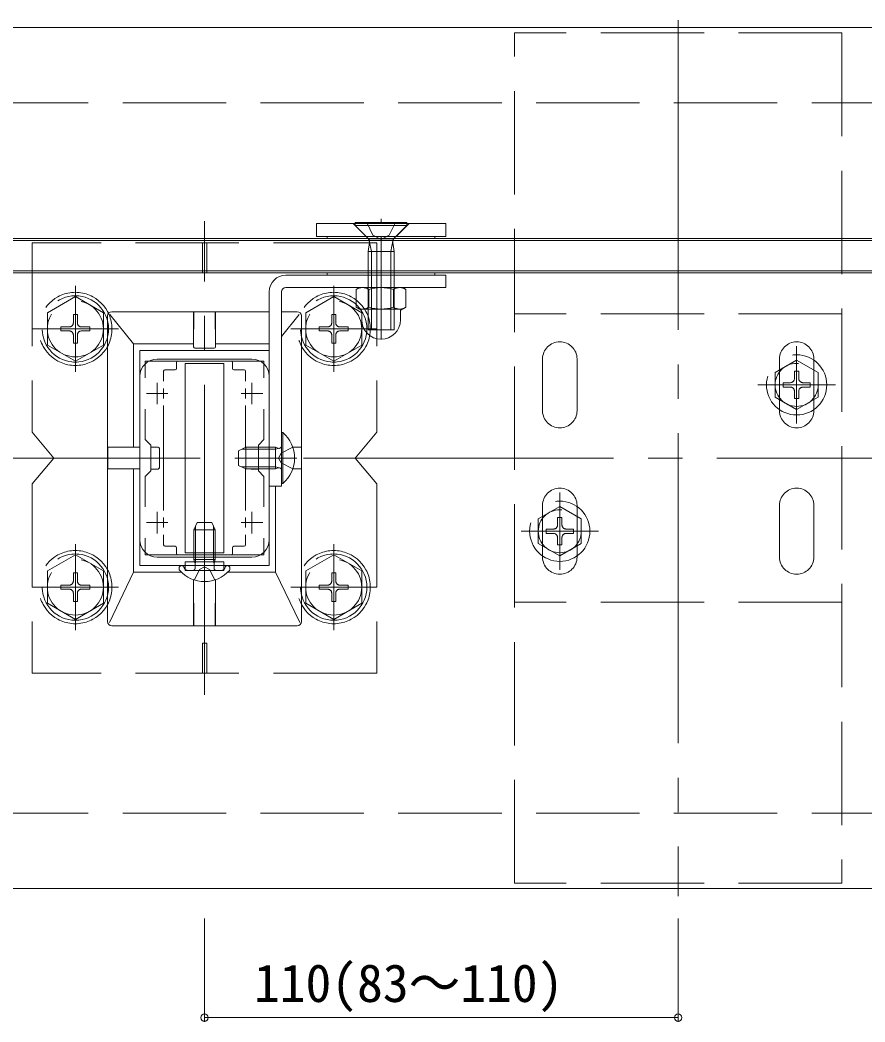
# Model space of a CAD drawing. Units: millimetres, scale not verified. Extents: x -990 to 990, y -820 to 2383.
# Drawn here: x -91.6 to 104.6, y 822.8 to 1055.6 of the extents above; entities that cross this region are included whole.
import ezdxf
from ezdxf.enums import TextEntityAlignment as Align

# ---------------------------------------------------------------- set-up
doc = ezdxf.new("R2010")
doc.units = ezdxf.units.MM
doc.header["$LTSCALE"] = 8
doc.linetypes.add('CHAIN2', pattern=[12, 9, -1, 1, -1])
doc.linetypes.add('DASHED3', pattern=[4, 3, -1])
for name, color, linetype, lineweight in [('0-3_YKK_11', 2, 'Continuous', 9), ('0-4_YKK_12', 4, 'DASHED3', 9), ('0-5_YKK_13', 3, 'Continuous', 9), ('0-7_YSS_K', 7, 'Continuous', 9), ('0-8_YKK_A1', 6, 'Continuous', 9)]:
    doc.layers.add(name, color=color, linetype=linetype, lineweight=lineweight)
doc.styles.add('ＭＳ ゴシック', font='')
doc.styles.get('ＭＳ ゴシック').set_extended_font_data('MS Gothic')

msp = doc.modelspace()

# ---------------------------------------------------------------- linework, layer by layer
at = {"layer": '0-3_YKK_11'}
for p, q in [((716.227, 1053.846), (-153.773, 1053.846)), ((-37.773, 976.846), (-59.773, 976.846)), ((-63.773, 972.846), (-63.773, 934.846)), ((-33.773, 972.846), (-33.773, 934.846)), ((-37.773, 930.846), (-59.773, 930.846)), ((716.227, 853.846), (-153.773, 853.846))]:
    msp.add_line(p, q, dxfattribs=at)
at = {"layer": '0-3_YKK_11', "linetype": 'CHAIN2'}
msp.add_line((-48.773, 898.846), (-48.773, 1008.846), dxfattribs=at)
at = {"layer": '0-3_YKK_11'}
for centre, start, end in [((-59.773, 972.846), 90, 180), ((-37.773, 972.846), 0, 90), ((-59.773, 934.846), 180, 270), ((-37.773, 934.846), 270, 0)]:
    msp.add_arc(centre, 4, start, end, dxfattribs=at)
at = {"layer": '0-4_YKK_12', "linetype": 'CHAIN2'}
for p, q in [((61.227, 1055.596), (61.227, 852.096)), ((-78.773, 973.846), (-78.773, 993.846)), ((-18.773, 973.846), (-18.773, 993.846)), ((-88.773, 983.846), (-68.773, 983.846)), ((-28.773, 983.846), (-8.773, 983.846)), ((88.727, 979.846), (88.727, 961.846)), ((97.727, 970.846), (79.727, 970.846)), ((-27.373, 953.846), (-41.373, 953.846)), ((33.727, 945.846), (33.727, 927.846)), ((-48.773, 924.342), (-48.773, 939.759)), ((42.727, 936.846), (24.727, 936.846)), ((-78.773, 913.858), (-78.773, 933.858)), ((-18.773, 913.858), (-18.773, 933.858)), ((-88.773, 923.858), (-68.773, 923.858)), ((-28.773, 923.858), (-8.773, 923.858))]:
    msp.add_line(p, q, dxfattribs=at)
at = {"layer": '0-4_YKK_12'}
for p, q in [((99.227, 1052.596), (23.227, 1052.596)), ((23.227, 855.096), (23.227, 1052.596)), ((99.227, 1052.596), (99.227, 855.096)), ((-14.273, 1008.346), (-11.273, 1005.346)), ((-13.773, 1008.346), (-13.773, 1007.846)), ((-13.773, 1007.846), (-1.773, 1007.846)), ((-13.773, 1007.846), (-10.841, 1004.913)), ((-11.123, 1008.596), (-9.678, 1005.633)), ((-4.423, 1008.596), (-5.868, 1005.633)), ((-1.773, 1007.846), (-4.706, 1004.913)), ((-1.273, 1008.346), (-4.273, 1005.346)), ((-1.773, 1008.346), (-1.773, 1007.846)), ((-7.773, 1004.62), (-9.678, 1005.633)), ((-7.773, 1004.62), (-5.868, 1005.633)), ((-88.773, 1003.846), (-88.773, 959.846)), ((-8.773, 1003.846), (-88.773, 1003.846)), ((-49.273, 1003.846), (-49.273, 996.846)), ((-48.273, 1003.846), (-48.273, 996.846)), ((-10.773, 1001.799), (-10.499, 1003.91)), ((-4.806, 1004.799), (-10.741, 1004.799)), ((-10.512, 1004.295), (-10.023, 1001.799)), ((-8.773, 1003.846), (-8.773, 959.846)), ((-5.035, 1004.295), (-5.523, 1001.799)), ((-4.773, 1001.799), (-5.047, 1003.91)), ((-10.023, 1001.799), (-10.023, 983.596)), ((-5.523, 1001.799), (-5.523, 983.596)), ((-4.773, 1001.799), (-4.773, 983.596)), ((-48.273, 996.846), (-49.273, 996.846)), ((-78.773, 991.346), (-85.273, 987.604)), ((-78.773, 991.346), (-72.273, 987.604)), ((-18.773, 991.346), (-25.273, 987.604)), ((-18.773, 991.346), (-12.273, 987.604)), ((-85.273, 987.604), (-85.273, 980.087)), ((-72.273, 980.098), (-72.273, 987.604)), ((-25.273, 987.604), (-25.273, 980.087)), ((-12.273, 980.098), (-12.273, 987.604)), ((99.227, 987.346), (23.227, 987.346)), ((-80.183, 984.316), (-82.123, 984.316)), ((-77.363, 983.376), (-75.423, 983.376)), ((-20.183, 984.316), (-22.123, 984.316)), ((-17.363, 983.376), (-15.423, 983.376)), ((-10.773, 983.596), (-4.773, 983.596)), ((-78.773, 976.346), (-85.273, 980.087)), ((-78.773, 976.346), (-72.273, 980.087)), ((-18.773, 976.346), (-25.273, 980.087)), ((-18.773, 976.346), (-12.273, 980.087)), ((29.727, 964.846), (29.727, 976.846)), ((37.727, 976.846), (37.727, 964.846)), ((88.727, 976.596), (83.727, 973.709)), ((84.727, 976.846), (84.727, 964.846)), ((88.727, 976.596), (93.727, 973.709)), ((92.727, 964.846), (92.727, 976.846)), ((83.727, 973.709), (83.727, 967.982)), ((89.227, 973.996), (88.227, 973.996)), ((88.227, 972.346), (88.227, 973.996)), ((89.227, 972.346), (89.227, 973.996)), ((93.727, 967.982), (93.727, 973.709)), ((85.577, 971.346), (85.577, 970.346)), ((87.227, 971.346), (85.577, 971.346)), ((91.877, 971.346), (90.227, 971.346)), ((91.877, 970.346), (91.877, 971.346)), ((87.227, 970.346), (85.577, 970.346)), ((88.227, 967.696), (88.227, 969.346)), ((89.227, 967.696), (89.227, 969.346)), ((91.877, 970.346), (90.227, 970.346)), ((88.727, 965.096), (83.727, 967.982)), ((88.227, 967.696), (89.227, 967.696)), ((88.727, 965.096), (93.727, 967.982)), ((-8.773, 959.846), (-13.773, 953.846)), ((-31.617, 953.846), (-31.008, 954.991)), ((-28.291, 956.346), (-31.008, 954.991)), ((-31.617, 953.846), (-31.008, 952.701)), ((-28.291, 951.346), (-31.008, 952.701)), ((-8.773, 947.846), (-13.773, 953.846)), ((-88.773, 947.846), (-88.773, 903.846)), ((-8.773, 947.846), (-8.773, 903.846)), ((29.727, 942.846), (29.727, 930.846)), ((37.727, 930.846), (37.727, 942.846)), ((84.727, 930.846), (84.727, 942.846)), ((92.727, 942.846), (92.727, 930.846)), ((33.727, 942.596), (28.727, 939.709)), ((33.727, 942.596), (38.727, 939.709)), ((28.727, 939.709), (28.727, 933.982)), ((34.227, 939.996), (33.227, 939.996)), ((33.227, 938.346), (33.227, 939.996)), ((34.227, 938.346), (34.227, 939.996)), ((38.727, 933.982), (38.727, 939.709)), ((30.577, 937.346), (30.577, 936.346)), ((32.227, 937.346), (30.577, 937.346)), ((32.227, 936.346), (30.577, 936.346)), ((36.877, 937.346), (35.227, 937.346)), ((36.877, 936.346), (35.227, 936.346)), ((36.877, 936.346), (36.877, 937.346)), ((33.727, 931.096), (28.727, 933.982)), ((33.227, 933.696), (33.227, 935.346)), ((33.227, 933.696), (34.227, 933.696)), ((33.727, 931.096), (38.727, 933.982)), ((34.227, 933.696), (34.227, 935.346)), ((-78.773, 931.358), (-85.273, 927.616)), ((-78.773, 931.358), (-72.273, 927.616)), ((-18.773, 931.358), (-25.273, 927.616)), ((-18.773, 931.358), (-12.273, 927.616)), ((-53.273, 929.746), (-53.273, 927.746)), ((-51.104, 929.746), (-50.973, 929.359)), ((-50.901, 929.746), (-50.973, 929.146)), ((-46.646, 929.746), (-46.573, 929.146)), ((-46.443, 929.746), (-46.573, 929.359)), ((-44.273, 929.746), (-44.273, 927.746)), ((-85.273, 927.616), (-85.273, 920.099)), ((-72.273, 920.11), (-72.273, 927.616)), ((-53.465, 928.272), (-53.554, 928.517)), ((-53.273, 927.746), (-44.273, 927.746)), ((-52.714, 927.746), (-51.473, 927.746)), ((-51.145, 925.52), (-49.918, 927.98)), ((-48.773, 928.589), (-49.918, 927.98)), ((-48.773, 928.589), (-47.628, 927.98)), ((-46.402, 925.52), (-47.628, 927.98)), ((-44.833, 927.746), (-46.073, 927.746)), ((-44.081, 928.272), (-43.992, 928.517)), ((-25.273, 927.616), (-25.273, 920.099)), ((-12.273, 920.11), (-12.273, 927.616)), ((-80.183, 924.328), (-82.123, 924.328)), ((-20.183, 924.328), (-22.123, 924.328)), ((-77.363, 923.388), (-75.423, 923.388)), ((-17.363, 923.388), (-15.423, 923.388)), ((-78.773, 916.358), (-85.273, 920.099)), ((-78.773, 916.358), (-72.273, 920.099)), ((-18.773, 916.358), (-25.273, 920.099)), ((-18.773, 916.358), (-12.273, 920.099)), ((99.227, 920.346), (23.227, 920.346)), ((-48.273, 910.846), (-49.273, 910.846)), ((-49.273, 903.846), (-49.273, 910.846)), ((-48.273, 903.846), (-48.273, 910.846)), ((-8.773, 903.846), (-88.773, 903.846)), ((99.227, 855.096), (23.227, 855.096))]:
    msp.add_line(p, q, dxfattribs=at)
at = {"layer": '0-4_YKK_12', "linetype": 'Continuous'}
for p, q in [((-13.773, 1008.596), (-1.773, 1008.596)), ((-13.773, 1008.596), (-13.773, 1008.346)), ((-1.773, 1008.596), (-1.773, 1008.346)), ((-103.773, 1004.346), (276.227, 1004.346)), ((-103.273, 1004.846), (275.727, 1004.846)), ((276.227, 997.346), (-103.773, 997.346)), ((275.727, 996.846), (-103.273, 996.846)), ((7.227, 996.346), (-29.873, 996.346)), ((7.227, 996.346), (7.227, 993.446)), ((-33.773, 992.446), (-33.773, 947.346)), ((7.227, 993.446), (-29.873, 993.446)), ((-13.547, 992.999), (-12.773, 993.446)), ((-12.773, 993.446), (-2.773, 993.446)), ((-10.66, 992.999), (-10.66, 988.892)), ((-4.887, 992.999), (-4.887, 988.892)), ((-2, 992.999), (-2.773, 993.446)), ((-65.273, 980.346), (-70.778, 987.227)), ((-33.773, 987.846), (-70.274, 987.846)), ((-51.317, 987.509), (-51.326, 980.346)), ((-51.274, 987.828), (-51.312, 987.789)), ((-51.307, 979.646), (-51.274, 987.828)), ((-51.274, 987.828), (-46.273, 987.828)), ((-46.229, 987.509), (-46.221, 980.346)), ((-27.273, 987.846), (-30.873, 987.846)), ((-30.873, 982.096), (-26.768, 987.227)), ((-12.273, 985.946), (-12.273, 987.946)), ((-3.273, 985.946), (-3.273, 987.946)), ((-71.273, 986.846), (-71.273, 915.845)), ((-26.273, 915.845), (-26.273, 986.846)), ((-65.273, 980.346), (-65.273, 956.398)), ((-51.326, 980.346), (-65.273, 980.346)), ((-51.326, 980.346), (-51.326, 979.637)), ((-46.221, 980.346), (-46.221, 979.637)), ((-33.773, 980.346), (-46.221, 980.346)), ((-51.026, 979.337), (-46.521, 979.337)), ((-51.008, 979.346), (-46.539, 979.346)), ((-55.273, 976.046), (-55.273, 974.646)), ((-42.273, 974.646), (-42.273, 976.046)), ((-58.273, 974.046), (-58.273, 971.672)), ((-55.573, 974.346), (-57.973, 974.346)), ((-39.573, 974.346), (-41.973, 974.346)), ((-39.273, 971.672), (-39.273, 974.046)), ((-58.273, 970), (-58.273, 967.691)), ((-39.273, 967.691), (-39.273, 970)), ((-58.273, 966.019), (-58.273, 941.672)), ((-39.273, 956.298), (-39.273, 966.019)), ((-30.873, 959.746), (-30.873, 947.946)), ((-30.626, 959.746), (-30.873, 959.746)), ((-30.626, 947.946), (-30.626, 959.746)), ((-71.217, 956.385), (-71.256, 956.346)), ((-71.256, 956.346), (-63.773, 956.367)), ((-71.256, 956.346), (-71.256, 951.346)), ((-65.273, 956.398), (-70.942, 956.39)), ((-59.565, 956.398), (-61.273, 956.398)), ((-59.273, 956.08), (-59.273, 951.611)), ((-59.265, 956.098), (-59.265, 951.593)), ((-40.873, 955.546), (-39.173, 956.346)), ((-40.873, 952.146), (-40.873, 955.546)), ((-32.273, 955.913), (-40.094, 955.913)), ((-32.273, 956.346), (-39.173, 956.346)), ((-39.173, 951.346), (-39.173, 956.346)), ((-37.982, 956.398), (-36.273, 956.398)), ((-36.273, 956.375), (-37.973, 956.38)), ((-32.273, 951.346), (-32.273, 956.346)), ((-32.273, 956.346), (-31.678, 956.129)), ((-32.273, 955.913), (-31.35, 956.106)), ((-28.307, 956.392), (-26.605, 956.39)), ((-26.291, 956.346), (-28.293, 956.351)), ((-26.33, 956.385), (-26.291, 956.346)), ((-26.291, 956.346), (-26.291, 951.346)), ((-39.173, 951.346), (-40.873, 952.146)), ((-71.256, 951.346), (-63.773, 951.324)), ((-71.217, 951.307), (-71.256, 951.346)), ((-65.273, 951.293), (-70.942, 951.301)), ((-65.273, 951.293), (-65.273, 927.346)), ((-59.565, 951.293), (-61.273, 951.293)), ((-32.273, 951.779), (-40.094, 951.779)), ((-39.273, 941.672), (-39.273, 951.393)), ((-32.273, 951.346), (-39.173, 951.346)), ((-37.982, 951.293), (-36.273, 951.293)), ((-36.273, 951.316), (-37.973, 951.312)), ((-32.273, 951.779), (-31.35, 951.585)), ((-32.273, 951.346), (-31.678, 951.562)), ((-28.307, 951.299), (-26.605, 951.301)), ((-26.291, 951.346), (-28.293, 951.34)), ((-26.33, 951.307), (-26.291, 951.346)), ((-30.626, 947.946), (-30.873, 947.946)), ((-58.273, 940), (-58.273, 937.691)), ((-50.84, 930.246), (-50.84, 938.066)), ((-47.073, 938.846), (-46.273, 937.146)), ((-46.706, 930.246), (-46.706, 938.066)), ((-39.273, 937.691), (-39.273, 940)), ((-58.273, 936.019), (-58.273, 933.646)), ((-51.273, 937.146), (-46.273, 937.146)), ((-51.273, 930.246), (-51.273, 937.146)), ((-46.273, 930.246), (-46.273, 937.146)), ((-39.273, 933.646), (-39.273, 936.019)), ((-57.973, 933.346), (-55.573, 933.346)), ((-41.973, 933.346), (-39.573, 933.346)), ((-55.273, 933.046), (-55.273, 931.646)), ((-42.273, 931.646), (-42.273, 933.046)), ((-54.024, 928.846), (-54.128, 928.846)), ((-43.523, 928.846), (-54.024, 928.846)), ((-44.273, 929.746), (-53.273, 929.746)), ((-51.273, 930.246), (-46.273, 930.246)), ((-51.273, 930.246), (-51.104, 929.746)), ((-50.84, 930.246), (-50.901, 929.746)), ((-46.706, 930.246), (-46.646, 929.746)), ((-46.273, 930.246), (-46.443, 929.746)), ((-70.88, 915.665), (-65.273, 927.346)), ((-54.162, 927.346), (-65.273, 927.346)), ((-54.673, 928.3), (-54.673, 928.102)), ((-42.873, 928.3), (-42.873, 928.102)), ((-26.667, 915.665), (-32.273, 927.346)), ((-51.317, 915.19), (-51.325, 925.58)), ((-51.274, 914.863), (-51.301, 925.572)), ((-46.273, 914.863), (-46.246, 925.572)), ((-46.23, 915.19), (-46.222, 925.58)), ((-70.274, 914.846), (-27.273, 914.846)), ((-51.312, 914.902), (-51.274, 914.863)), ((-51.274, 914.863), (-46.273, 914.863)), ((-46.235, 914.902), (-46.273, 914.863))]:
    msp.add_line(p, q, dxfattribs=at)
for points in [[(7.227, 1008.346), (-22.773, 1008.346), (-22.773, 1005.346), (7.227, 1005.346)], [(4.727, 1005.346), (-20.273, 1005.346), (-20.273, 1004.846), (4.727, 1004.846)], [(-20.273, 996.846), (-20.273, 996.346), (4.727, 996.346), (4.727, 996.846)], [(-44.273, 931.846), (-44.273, 975.846), (-53.273, 975.846), (-53.273, 931.846)]]:
    msp.add_lwpolyline(points, close=True, dxfattribs=at)
at = {"layer": '0-4_YKK_12'}
for points in [[(-7.773, 981.38), (-7.773, 1008.346), (-7.773, 1009.389)], [(-4.773, 1001.799), (-10.773, 1001.799), (-10.773, 983.596)], [(-78.303, 985.256), (-78.303, 987.196), (-79.243, 987.196), (-79.243, 985.256)], [(-18.303, 985.256), (-18.303, 987.196), (-19.243, 987.196), (-19.243, 985.256)], [(-82.123, 984.316), (-82.123, 983.376), (-80.183, 983.376)], [(-79.243, 982.436), (-79.243, 980.496), (-78.303, 980.496), (-78.303, 982.436)], [(-75.423, 983.376), (-75.423, 984.316), (-77.363, 984.316)], [(-22.123, 984.316), (-22.123, 983.376), (-20.183, 983.376)], [(-19.243, 982.436), (-19.243, 980.496), (-18.303, 980.496), (-18.303, 982.436)], [(-15.423, 983.376), (-15.423, 984.316), (-17.363, 984.316)], [(-88.773, 947.846), (-83.773, 953.846), (-88.773, 959.846)], [(-50.973, 929.359), (-50.973, 928.846), (-50.973, 928.246)], [(-46.573, 929.359), (-46.573, 928.846), (-46.573, 928.246)], [(-78.303, 925.268), (-78.303, 927.208), (-79.243, 927.208), (-79.243, 925.268)], [(-18.303, 925.268), (-18.303, 927.208), (-19.243, 927.208), (-19.243, 925.268)], [(-82.123, 924.328), (-82.123, 923.388), (-80.183, 923.388)], [(-75.423, 923.388), (-75.423, 924.328), (-77.363, 924.328)], [(-22.123, 924.328), (-22.123, 923.388), (-20.183, 923.388)], [(-15.423, 923.388), (-15.423, 924.328), (-17.363, 924.328)], [(-79.243, 922.448), (-79.243, 920.508), (-78.303, 920.508), (-78.303, 922.448)], [(-19.243, 922.448), (-19.243, 920.508), (-18.303, 920.508), (-18.303, 922.448)]]:
    msp.add_lwpolyline(points, dxfattribs=at)
at = {"layer": '0-4_YKK_12', "linetype": 'Continuous'}
for points in [[(-30.873, 992.446), (-30.873, 947.346), (-33.773, 947.346)], [(-13.547, 992.999), (-13.547, 988.892), (-12.773, 988.446), (-2.773, 988.446)], [(-2, 992.999), (-2, 988.892), (-2.773, 988.446)], [(-46.24, 979.646), (-46.273, 987.828), (-46.235, 987.789)], [(-32.273, 947.346), (-32.273, 927.346), (-43.385, 927.346)], [(-51.273, 937.146), (-50.473, 938.846), (-47.073, 938.846)], [(-43.419, 928.846), (-43.523, 928.846), (-43.873, 928.846)]]:
    msp.add_lwpolyline(points, dxfattribs=at)
at = {"layer": '0-4_YKK_12'}
for centre, radius in [((-78.773, 983.846), 8.5), ((-78.773, 983.846), 7.7), ((-18.773, 983.846), 8.5), ((-18.773, 983.846), 7.7), ((-78.773, 983.846), 6.5), ((-18.773, 983.846), 6.5), ((88.727, 970.846), 7), ((88.727, 970.846), 5), ((33.727, 936.846), 7), ((33.727, 936.846), 5), ((-78.773, 923.858), 8.5), ((-78.773, 923.858), 7.7), ((-18.773, 923.858), 8.5), ((-18.773, 923.858), 7.7), ((-78.773, 923.858), 6.5), ((-18.773, 923.858), 6.5)]:
    msp.add_circle(centre, radius, dxfattribs=at)
for centre, radius, start, end in [((-11.689, 1004.065), 1.2, 352.60453, 45), ((-3.857, 1004.065), 1.2, 135, 187.39547), ((-80.183, 985.256), 0.94, 270, 0), ((-77.363, 985.256), 0.94, 180, 270), ((-20.183, 985.256), 0.94, 270, 0), ((-17.363, 985.256), 0.94, 180, 270), ((-80.183, 982.436), 0.94, 0, 90), ((-77.363, 982.436), 0.94, 90, 180), ((-20.183, 982.436), 0.94, 0, 90), ((-17.363, 982.436), 0.94, 90, 180), ((33.727, 976.846), 4, 0, 180), ((88.727, 976.846), 4, 0, 180), ((87.227, 972.346), 1, 270, 0), ((90.227, 972.346), 1, 180, 270), ((87.227, 969.346), 1, 0, 90), ((90.227, 969.346), 1, 90, 180), ((33.727, 964.846), 4, 180, 0), ((88.727, 964.846), 4, 180, 0), ((33.727, 942.846), 4, 0, 180), ((88.727, 942.846), 4, 0, 180), ((32.227, 938.346), 1, 270, 0), ((35.227, 938.346), 1, 180, 270), ((32.227, 935.346), 1, 0, 90), ((35.227, 935.346), 1, 90, 180), ((-54.024, 928.346), 0.5, 20, 90), ((-43.523, 928.346), 0.5, 90, 160), ((33.727, 930.846), 4, 180, 0), ((88.727, 930.846), 4, 180, 0), ((-52.714, 928.546), 0.8, 200, 270), ((-51.473, 928.246), 0.5, 270, 0), ((-46.073, 928.246), 0.5, 180, 270), ((-44.833, 928.546), 0.8, 270, 340), ((-80.183, 925.268), 0.94, 270, 0), ((-77.363, 925.268), 0.94, 180, 270), ((-20.183, 925.268), 0.94, 270, 0), ((-17.363, 925.268), 0.94, 180, 270), ((-80.183, 922.448), 0.94, 0, 90), ((-77.363, 922.448), 0.94, 90, 180), ((-20.183, 922.448), 0.94, 0, 90), ((-17.363, 922.448), 0.94, 90, 180)]:
    msp.add_arc(centre, radius, start, end, dxfattribs=at)
at = {"layer": '0-4_YKK_12', "linetype": 'Continuous'}
for centre, radius, start, end in [((-29.873, 992.446), 3.9, 90, 180), ((-29.873, 992.446), 1, 90, 180), ((-12.104, 990.89), 2.556, 55.61575, 124.38425), ((-7.773, 983.892), 9.553, 72.41205, 107.58795), ((-3.443, 990.89), 2.556, 55.61575, 124.38425), ((-12.104, 991.001), 2.556, 235.61575, 304.38425), ((-12.773, 987.946), 0.5, 0, 90), ((-7.773, 997.999), 9.553, 252.41205, 287.58795), ((-3.443, 991.001), 2.556, 235.61575, 304.38425), ((-2.773, 987.946), 0.5, 90, 180), ((-7.773, 985.946), 4.5, 180, 0), ((-35.573, 953.846), 7.7, 309.98312, 50.01688), ((-31.473, 956.693), 0.6, 250.03043, 0), ((-31.473, 950.998), 0.6, 0, 109.96957), ((-54.128, 928.3), 0.545, 90, 180), ((-43.419, 928.3), 0.545, 0, 90), ((-54.123, 928.102), 0.55, 180, 221.56083), ((-48.773, 932.846), 7.7, 221.56083, 318.43917), ((-43.423, 928.102), 0.55, 318.43917, 0)]:
    msp.add_arc(centre, radius, start, end, dxfattribs=at)
for centre, major_axis, ratio, start_param, end_param in [((-70.273, 986.845), (0.707, -0.707), 0.999695, 2.3563468, 3.9268385), ((-51.312, 987.489), (0, 0.3), 0.017455, 0.0174533, 1.5042282), ((-46.235, 987.489), (0, 0.3), 0.017455, 4.7789571, 6.265732), ((-27.274, 986.845), (-0.707, -0.707), 0.999695, 2.3563468, 3.9268385), ((-51.026, 979.637), (-0.268, -0.134), 0.99981, 5.8196443, 7.3902883), ((-51.007, 979.646), (0.163, 0.253), 0.995327, 2.1416329, 3.712277), ((-46.54, 979.646), (-0.163, 0.253), 0.995327, 2.5709083, 4.1415524), ((-46.521, 979.637), (0.268, -0.134), 0.99981, 5.1760823, 6.7467263), ((-54.973, 976.046), (-0.212, 0.212), 0.999924, 5.4978252, 7.0685454), ((-42.573, 976.046), (0.212, 0.212), 0.999924, 5.4978252, 7.0685454), ((-57.973, 974.046), (-0.212, 0.212), 0.999924, 5.4978252, 7.0685454), ((-55.573, 974.646), (0.212, -0.212), 0.999924, 5.4978252, 7.0685454), ((-41.973, 974.646), (-0.212, -0.212), 0.999924, 5.4978252, 7.0685454), ((-39.573, 974.046), (0.212, 0.212), 0.999924, 5.4978252, 7.0685454), ((-70.917, 956.384), (0.3, 0), 0.017455, 1.6539376, 3.1241394), ((-59.574, 956.08), (0.252, 0.165), 0.996661, 5.7049095, 7.2755535), ((-59.565, 956.098), (-0.134, -0.268), 0.99981, 2.0344896, 3.6051337), ((-37.982, 956.098), (0.134, -0.268), 0.99981, 2.6780517, 3.2778031), ((-37.973, 956.08), (0.252, -0.165), 0.996661, 2.1492244, 2.6330795), ((-26.63, 956.384), (0.3, 0), 0.017455, 0.0174533, 1.4876551), ((-70.917, 951.307), (0.3, 0), 0.017455, 3.1590459, 4.6292477), ((-59.574, 951.612), (0.252, -0.165), 0.996661, 5.2908171, 6.8614611), ((-59.565, 951.593), (-0.134, 0.268), 0.99981, 2.6780517, 4.2486957), ((-37.982, 951.593), (0.134, 0.268), 0.99981, 3.0053822, 3.6051337), ((-37.973, 951.612), (0.252, 0.165), 0.996661, 3.6501058, 4.1339609), ((-26.63, 951.307), (0.3, 0), 0.017455, 4.7955302, 6.265732), ((-57.973, 933.646), (-0.212, -0.212), 0.999924, 5.4978252, 7.0685454), ((-55.573, 933.046), (0.212, 0.212), 0.999924, 5.4978252, 7.0685454), ((-41.973, 933.046), (-0.212, 0.212), 0.999924, 5.4978252, 7.0685454), ((-39.573, 933.646), (0.212, -0.212), 0.999924, 5.4978252, 7.0685454), ((-54.973, 931.646), (-0.212, -0.212), 0.999924, 5.4978252, 7.0685454), ((-42.573, 931.646), (0.212, -0.212), 0.999924, 5.4978252, 7.0685454), ((-70.273, 915.846), (0.707, 0.707), 0.999695, 2.3563468, 3.9268385), ((-51.312, 915.202), (0, 0.3), 0.017455, 1.610775, 3.1241394), ((-46.235, 915.202), (0, 0.3), 0.017455, 3.1590459, 4.6724103), ((-27.274, 915.846), (-0.707, 0.707), 0.999695, 2.3563468, 3.9268385)]:
    msp.add_ellipse(centre, major_axis=major_axis, ratio=ratio, start_param=start_param, end_param=end_param, dxfattribs=at)
at = {"layer": '0-5_YKK_13', "linetype": 'DASHED3'}
for p, q in [((-163.773, 1036.346), (731.227, 1036.346)), ((-163.773, 871.346), (731.227, 871.346))]:
    msp.add_line(p, q, dxfattribs=at)
at = {"layer": '0-5_YKK_13', "linetype": 'CHAIN2'}
msp.add_line((-313.773, 953.846), (846.227, 953.846), dxfattribs=at)
at = {"layer": '0-7_YSS_K'}
for p, q in [((-59.773, 971.346), (-59.773, 966.346)), ((-37.773, 971.346), (-37.773, 966.346)), ((-62.273, 968.846), (-57.273, 968.846)), ((-40.273, 968.846), (-35.273, 968.846)), ((-59.773, 941.346), (-59.773, 936.346)), ((-37.773, 941.346), (-37.773, 936.346)), ((-62.273, 938.846), (-57.273, 938.846)), ((-40.273, 938.846), (-35.273, 938.846)), ((-34.973, 935.212), (-34.973, 931.346))]:
    msp.add_line(p, q, dxfattribs=at)
msp.add_lwpolyline([(-63.773, 978.846), (-63.773, 928.846), (-33.773, 928.846), (-33.773, 978.846)], close=True, dxfattribs=at)
for points in [[(-62.573, 972.479), (-62.573, 976.346), (-34.973, 976.346), (-34.973, 972.479)], [(-62.573, 942.479), (-62.573, 949.546), (-61.273, 950.846), (-61.273, 956.846), (-62.573, 958.146), (-62.573, 965.212)], [(-34.973, 965.212), (-34.973, 958.146), (-36.273, 956.846), (-36.273, 950.846), (-34.973, 949.546), (-34.973, 942.479)], [(-34.973, 935.212), (-34.973, 931.346), (-62.573, 931.346), (-62.573, 935.212)]]:
    msp.add_lwpolyline(points, dxfattribs=at)
at = {"layer": '0-8_YKK_A1'}
for p, q in [((-48.773, 846.846), (-48.773, 822.846)), ((61.227, 846.846), (61.227, 822.846)), ((-48.773, 823.846), (61.227, 823.846))]:
    msp.add_line(p, q, dxfattribs=at)
for centre in [(-48.773, 823.846), (61.227, 823.846)]:
    msp.add_circle(centre, 0.85, dxfattribs=at)

# ---------------------------------------------------------------- texts
at = {"layer": '0-8_YKK_A1', "style": 'ＭＳ ゴシック'}
msp.add_text('110(83～110)', height=8.798, dxfattribs=at).set_placement((-37.293, 824.846), align=Align.BOTTOM_LEFT)

doc.saveas('drawing.dxf')
